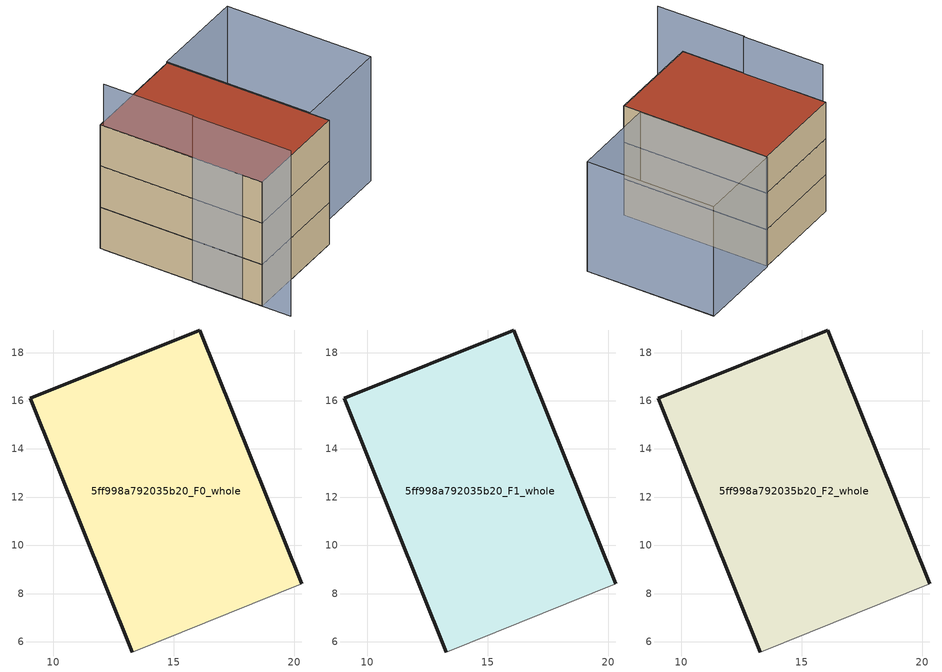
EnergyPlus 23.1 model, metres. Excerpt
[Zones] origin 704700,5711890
5ff998a792035b20_F0_whole
 floor ground (EU_floor_Construction): 20.31,8.41 16.07,18.93 9.05,16.11 13.29,5.58 z0
 wall outside (EU_wall_Construction): 13.29,5.58 9.05,16.11 16.07,18.93 20.31,8.41 z0:3
 wall adiabatic (EU_wall_Construction): 20.31,8.41 13.29,5.58 z0:3
5ff998a792035b20_F1_whole
 floor to 5ff998a792035b20_F0_whole (EU_floor_Construction): 20.31,8.41 16.07,18.93 9.05,16.11 13.29,5.58 z3
 wall outside (EU_wall_Construction): 13.29,5.58 9.05,16.11 16.07,18.93 20.31,8.41 z3:6
 wall adiabatic (EU_wall_Construction): 20.31,8.41 13.29,5.58 z3:6
5ff998a792035b20_F2_whole
 floor to 5ff998a792035b20_F1_whole (EU_floor_Construction): 20.31,8.41 16.07,18.93 9.05,16.11 13.29,5.58 z6
 wall outside (EU_wall_Construction): 13.29,5.58 9.05,16.11 16.07,18.93 20.31,8.41 z6:9
 wall adiabatic (EU_wall_Construction): 20.31,8.41 13.29,5.58 z6:9
 roof outside (EU_roof_Construction): 16.07,18.93 20.31,8.41 13.29,5.58 9.05,16.11 z9
shading: 11.46,10.07 14.06,3.74 / 9.15,15.88 11.53,10.1 z0:12; 19.85,9.68 16.09,19 / 16.09,19 22.43,21.55 / 22.43,21.55 26.19,12.23 / 26.19,12.23 19.85,9.68 / 26.19,12.23 22.43,21.55 z0:9
[Building]
EU S2 Campaign: North Axis=0; Terrain=City; Solar Distribution=FullExterior
[Site:Location]
London: Latitude=51.5; Longitude=-0.5; Time Zone=0; Elevation=25
[SizingPeriod:WeatherFileDays]
AnnualSizingPeriod: Begin Month=1; Begin Day of Month=1; End Month=12; End Day of Month=31; Day of Week for Start Day=Monday; Use Weather File Daylight Saving Period=No; Use Weather File Rain and Snow Indicators=No
[MATERIAL]
EU_InternalMass_Material: Roughness=MediumRough; Thickness=0.1; Conductivity=1; Density=1800; Specific Heat=900; Thermal Absorptance=0.9; Solar Absorptance=0.7; Visible Absorptance=0.7
[MATERIAL:NOMASS] Roughness=MediumRough; Thermal Absorptance=0.9; Solar Absorptance=0.7; Visible Absorptance=0.7
Name | Thermal Resistance
EU_wall_NoMass | 0.53138
EU_roof_NoMass | 2.54466
EU_floor_NoMass | 1.96308
[CONSTRUCTION]
EU_wall_Construction: EU_wall_NoMass
EU_roof_Construction: EU_roof_NoMass
EU_floor_Construction: EU_floor_NoMass
EU_InternalMass_Construction: EU_InternalMass_Material
[ZONE] Type=1; Multiplier=1; Ceiling Height=autocalculate; Floor Area=autocalculate; Part of Total Floor Area=Yes
Name | Volume
5ff998a792035b20_F0_whole | 257.833
5ff998a792035b20_F1_whole; 5ff998a792035b20_F2_whole | 257.834
[INTERNALMASS] Construction=EU_InternalMass_Construction; Surface Area=85.9443
Name | Zone or ZoneList
5ff998a792035b20_F0_whole_EU_InternalMass | 5ff998a792035b20_F0_whole
5ff998a792035b20_F1_whole_EU_InternalMass | 5ff998a792035b20_F1_whole
5ff998a792035b20_F2_whole_EU_InternalMass | 5ff998a792035b20_F2_whole
[OTHEREQUIPMENT] Fuel Type=Electricity; Design Level Calculation Method=Watts/Area; Power per Zone Floor Area=1; Fraction Latent=0; Fraction Radiant=0; Fraction Lost=0; Carbon Dioxide Generation Rate=0; EndUse Subcategory=EU_Step8_InternalGains
Name | Zone or ZoneList or Space or SpaceList | Schedule
EU_Step8_InternalGain_5ff998a792035b20_F0_whole_f000 | 5ff998a792035b20_F0_whole | EU_Step8_GainSchedule_5ff998a792035b20_F0_whole_f000
EU_Step8_InternalGain_5ff998a792035b20_F1_whole_f000 | 5ff998a792035b20_F1_whole | EU_Step8_GainSchedule_5ff998a792035b20_F1_whole_f000
EU_Step8_InternalGain_5ff998a792035b20_F2_whole_f000 | 5ff998a792035b20_F2_whole | EU_Step8_GainSchedule_5ff998a792035b20_F2_whole_f000
[ZONEVENTILATION:DESIGNFLOWRATE] Schedule=EU_AlwaysOn; Design Flow Rate Calculation Method=AirChanges/Hour; Air Changes per Hour=0.463094; Ventilation Type=Natural; Fan Pressure Rise=0; Fan Total Efficiency=1; Constant Term Coefficient=1; Temperature Term Coefficient=0; Velocity Term Coefficient=0; Velocity Squared Term Coefficient=0; Minimum Indoor Temperature=-100; Maximum Indoor Temperature=100; Delta Temperature=-100; Minimum Outdoor Temperature=-100; Maximum Outdoor Temperature=100; Maximum Wind Speed=40
Name | Zone or ZoneList or Space or SpaceList
EU_ConstantAir_5ff998a792035b20_F0_whole | 5ff998a792035b20_F0_whole
EU_ConstantAir_5ff998a792035b20_F1_whole | 5ff998a792035b20_F1_whole
EU_ConstantAir_5ff998a792035b20_F2_whole | 5ff998a792035b20_F2_whole
[HVACTEMPLATE:THERMOSTAT] Constant Heating Setpoint=20; Constant Cooling Setpoint=50
EU_HeatOnly_5ff998a792035b20_F0_whole; EU_HeatOnly_5ff998a792035b20_F1_whole; EU_HeatOnly_5ff998a792035b20_F2_whole
[HVACTEMPLATE:ZONE:IDEALLOADSAIRSYSTEM] System Availability Schedule=EU_AlwaysOn; Maximum Heating Supply Air Temperature=50; Minimum Cooling Supply Air Temperature=13; Maximum Heating Supply Air Humidity Ratio=0.0156; Minimum Cooling Supply Air Humidity Ratio=0.0077; Heating Limit=NoLimit; Cooling Limit=NoLimit; Heating Availability Schedule=EU_AlwaysOn; Cooling Availability Schedule=EU_CoolingOff; Dehumidification Control Type=ConstantSensibleHeatRatio; Cooling Sensible Heat Ratio=0.7; Dehumidification Setpoint=60; Humidification Control Type=None; Humidification Setpoint=30; Outdoor Air Method=None; Outdoor Air Flow Rate per Person=0.00944; Outdoor Air Flow Rate per Zone Floor Area=0; Outdoor Air Flow Rate per Zone=0; Demand Controlled Ventilation Type=None; Outdoor Air Economizer Type=NoEconomizer; Heat Recovery Type=None; Sensible Heat Recovery Effectiveness=0.7; Latent Heat Recovery Effectiveness=0.65
Name | Template Thermostat
5ff998a792035b20_F0_whole | EU_HeatOnly_5ff998a792035b20_F0_whole
5ff998a792035b20_F1_whole | EU_HeatOnly_5ff998a792035b20_F1_whole
5ff998a792035b20_F2_whole | EU_HeatOnly_5ff998a792035b20_F2_whole
[SIZING:ZONE] Zone Cooling Design Supply Air Temperature Input Method=SupplyAirTemperature; Zone Cooling Design Supply Air Temperature=13; Zone Heating Design Supply Air Temperature Input Method=SupplyAirTemperature; Zone Heating Design Supply Air Temperature=50; Zone Cooling Design Supply Air Humidity Ratio=0.008; Zone Heating Design Supply Air Humidity Ratio=0.008; Cooling Design Air Flow Method=DesignDay; Cooling Design Air Flow Rate=0; Cooling Minimum Air Flow per Zone Floor Area=0.000762; Cooling Minimum Air Flow=0; Cooling Minimum Air Flow Fraction=0.2; Heating Design Air Flow Method=DesignDay; Heating Design Air Flow Rate=0; Heating Maximum Air Flow per Zone Floor Area=0.002032; Heating Maximum Air Flow=0.141576; Heating Maximum Air Flow Fraction=0.3; Account for Dedicated Outdoor Air System=No; Dedicated Outdoor Air System Control Strategy=NeutralSupplyAir; Dedicated Outdoor Air Low Setpoint Temperature for Design=autosize; Dedicated Outdoor Air High Setpoint Temperature for Design=autosize; Zone Load Sizing Method=Sensible Load Only No Latent Load; Zone Latent Cooling Design Supply Air Humidity Ratio Input Method=HumidityRatioDifference; Zone Cooling Design Supply Air Humidity Ratio Difference=0.005; Zone Latent Heating Design Supply Air Humidity Ratio Input Method=HumidityRatioDifference; Zone Humidification Design Supply Air Humidity Ratio Difference=0.005
5ff998a792035b20_F0_whole; 5ff998a792035b20_F1_whole; 5ff998a792035b20_F2_whole
[SCHEDULE:CONSTANT]
Name | Hourly Value
EU_AlwaysOn | 1
EU_CoolingOff | 0
[SCHEDULE:FILE] Column Number=1; Rows to Skip at Top=0; Number of Hours of Data=8760; Column Separator=Comma; Interpolate to Timestep=No; Minutes per Item=60; Adjust Schedule for Daylight Savings=Yes
Name | File
EU_Step8_GainSchedule_5ff998a792035b20_F0_whole_f000 | ../../schedules/5ff998a792035b20/5ff998a792035b20_F0_whole_f000_gain.csv
EU_Step8_GainSchedule_5ff998a792035b20_F1_whole_f000 | ../../schedules/5ff998a792035b20/5ff998a792035b20_F1_whole_f000_gain.csv
EU_Step8_GainSchedule_5ff998a792035b20_F2_whole_f000 | ../../schedules/5ff998a792035b20/5ff998a792035b20_F2_whole_f000_gain.csv
